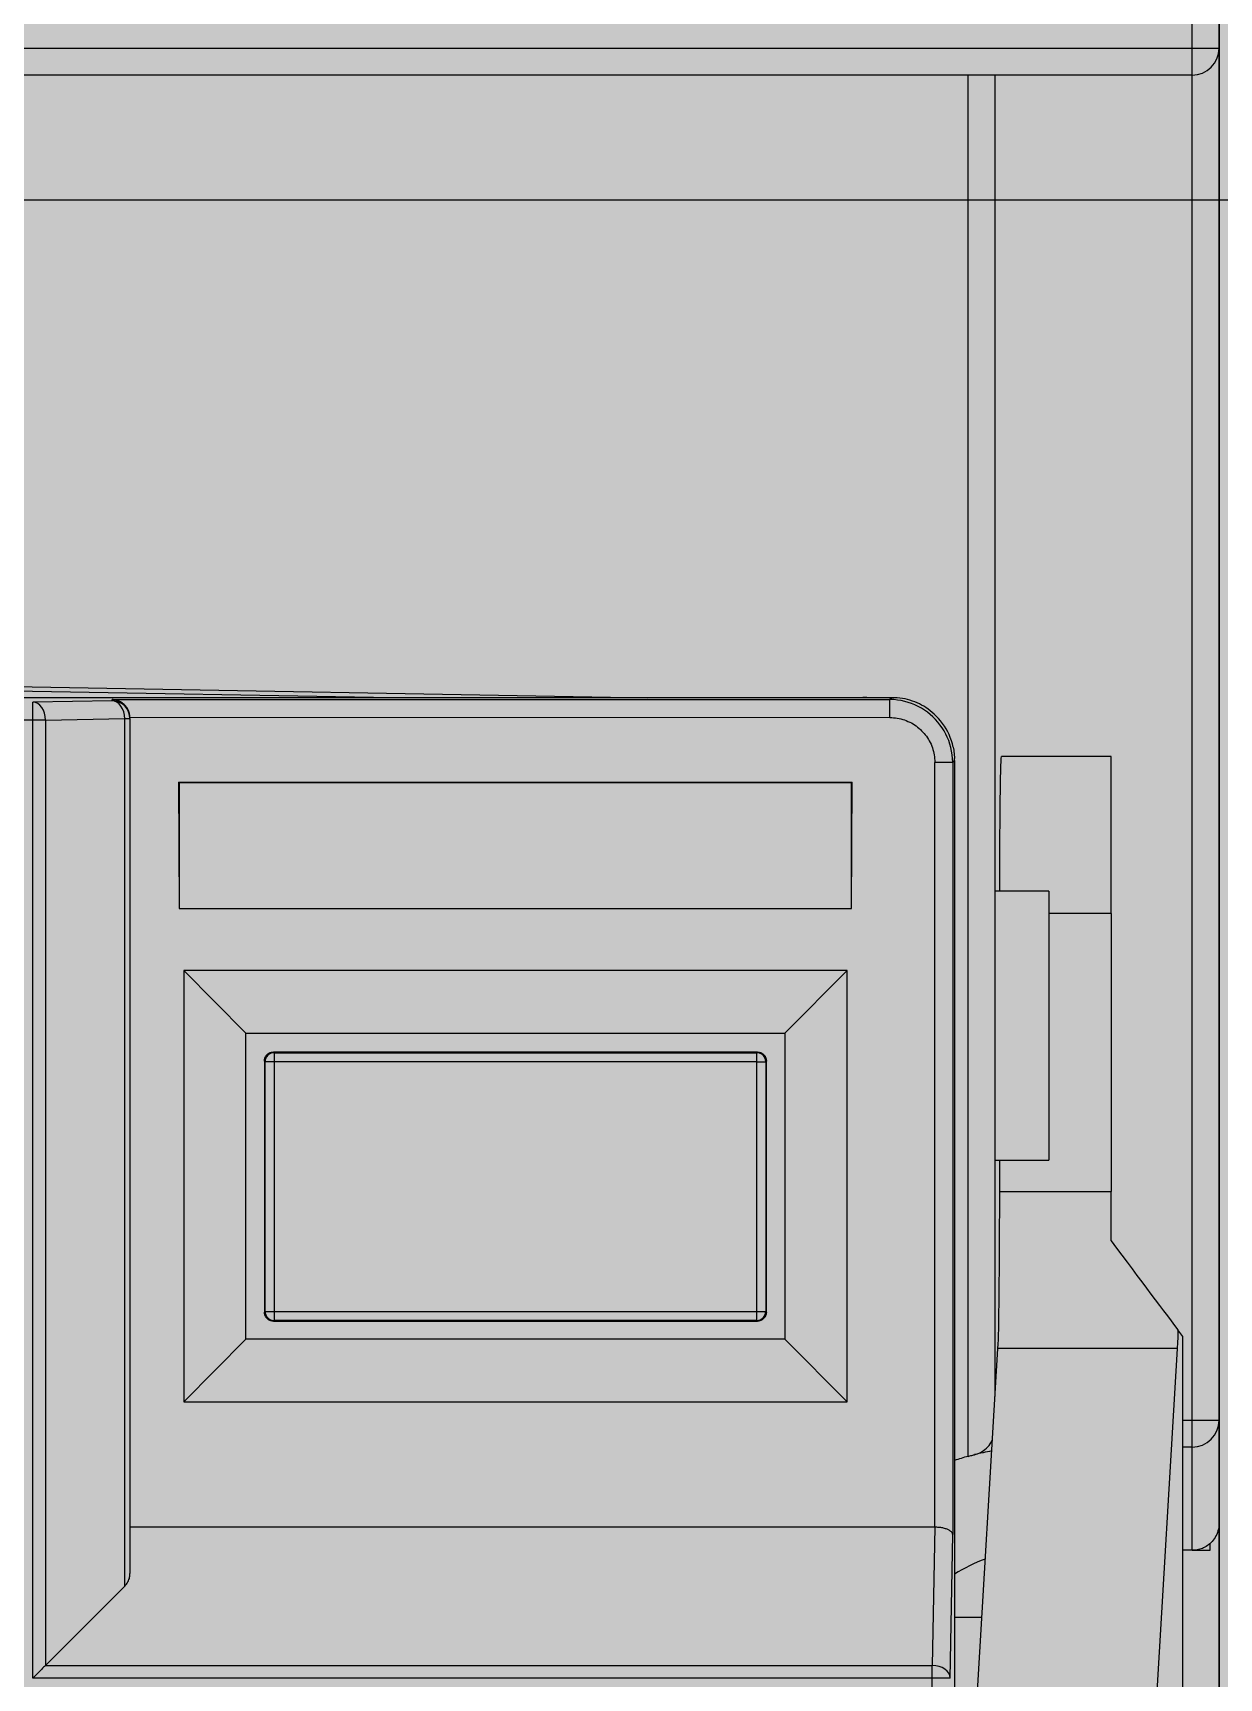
# Model space of a CAD drawing. Extents: x -20 to 2016, y -5898 to 916.
# Drawn here: x 1380.15 to 1393.38, y 636.76 to 655.1 of the extents above; entities that cross this region are included whole.
import ezdxf

# ---------------------------------------------------------------- set-up
doc = ezdxf.new("R2010")
doc.units = 0
doc.layers.add('MAIN-1', color=7, linetype='Continuous')
doc.layers.add('SYMS', color=7, linetype='Continuous')

msp = doc.modelspace()

# ---------------------------------------------------------------- hatches: boundary and pattern name
at = {"layer": 'SYMS', "true_color": 0x636466}
h = msp.add_hatch(color=251, dxfattribs=at)
h.dxf.hatch_style = 1
h.paths.add_polyline_path([(1399.586, 683.552), (1393.381, 683.552), (1393.381, 595.709), (1399.586, 595.709)])
h = msp.add_hatch(color=251, dxfattribs=at)
h.dxf.hatch_style = 1
h.paths.add_polyline_path([(1366.481, 597.033), (1393.381, 597.033), (1393.381, 676.033), (1366.481, 676.033)])

# ---------------------------------------------------------------- linework, layer by layer
at = {"layer": 'MAIN-1'}
for p, q in [((1393.081, 654.933), (1393.081, 664.533)), ((1393.381, 664.533), (1393.381, 654.933)), ((1366.781, 654.933), (1393.081, 654.933)), ((1393.081, 654.633), (1393.081, 654.933)), ((1393.081, 654.933), (1393.381, 654.933)), ((1393.381, 654.933), (1393.381, 639.633)), ((1393.081, 654.633), (1366.781, 654.633)), ((1390.581, 639.23), (1390.581, 654.633)), ((1390.881, 654.633), (1390.881, 639.899)), ((1393.081, 639.633), (1393.081, 654.633)), ((1379.931, 647.814), (1387.007, 647.691)), ((1384.159, 647.69), (1379.931, 647.764)), ((1389.731, 647.691), (1379.931, 647.69)), ((1381.031, 647.657), (1380.148, 647.642)), ((1380.148, 647.442), (1380.148, 647.642)), ((1381.031, 647.657), (1381.031, 647.67)), ((1381.031, 647.67), (1389.71, 647.67)), ((1381.044, 647.669), (1381.031, 647.67)), ((1381.056, 647.668), (1381.044, 647.669)), ((1381.069, 647.666), (1381.056, 647.668)), ((1381.081, 647.663), (1381.069, 647.666)), ((1381.093, 647.659), (1381.081, 647.663)), ((1381.104, 647.655), (1381.093, 647.659)), ((1381.115, 647.65), (1381.104, 647.655)), ((1381.126, 647.644), (1381.115, 647.65)), ((1381.136, 647.638), (1381.126, 647.644)), ((1381.146, 647.631), (1381.136, 647.638)), ((1381.156, 647.624), (1381.146, 647.631)), ((1381.165, 647.616), (1381.156, 647.624)), ((1386.885, 647.693), (1389.406, 647.693)), ((1389.731, 647.691), (1389.71, 647.67)), ((1389.71, 647.47), (1389.71, 647.67)), ((1389.752, 647.669), (1389.71, 647.67)), ((1389.761, 647.69), (1389.731, 647.691)), ((1389.794, 647.665), (1389.752, 647.669)), ((1389.791, 647.689), (1389.761, 647.69)), ((1389.82, 647.686), (1389.791, 647.689)), ((1389.834, 647.658), (1389.794, 647.665)), ((1389.849, 647.682), (1389.82, 647.686)), ((1389.874, 647.65), (1389.834, 647.658)), ((1389.878, 647.677), (1389.849, 647.682)), ((1389.914, 647.639), (1389.874, 647.65)), ((1389.906, 647.67), (1389.878, 647.677)), ((1389.933, 647.663), (1389.906, 647.67)), ((1389.952, 647.625), (1389.914, 647.639)), ((1389.96, 647.654), (1389.933, 647.663)), ((1389.989, 647.61), (1389.952, 647.625)), ((1389.987, 647.645), (1389.96, 647.654)), ((1390.013, 647.634), (1389.987, 647.645)), ((1390.038, 647.622), (1390.013, 647.634)), ((1380.148, 647.442), (1370.18, 647.442)), ((1380.148, 636.758), (1380.148, 647.442)), ((1380.289, 647.442), (1380.148, 647.442)), ((1380.289, 647.442), (1381.172, 647.457)), ((1380.289, 647.442), (1380.289, 636.899)), ((1381.173, 647.608), (1381.165, 647.616)), ((1381.172, 647.457), (1381.231, 647.457)), ((1381.172, 637.782), (1381.172, 647.457)), ((1381.181, 647.599), (1381.173, 647.608)), ((1381.189, 647.59), (1381.181, 647.599)), ((1381.196, 647.58), (1381.189, 647.59)), ((1381.202, 647.57), (1381.196, 647.58)), ((1381.208, 647.56), (1381.202, 647.57)), ((1381.213, 647.549), (1381.208, 647.56)), ((1381.218, 647.538), (1381.213, 647.549)), ((1381.222, 647.526), (1381.218, 647.538)), ((1381.225, 647.515), (1381.222, 647.526)), ((1381.227, 647.503), (1381.225, 647.515)), ((1381.229, 647.491), (1381.227, 647.503)), ((1381.23, 647.48), (1381.229, 647.491)), ((1381.231, 647.468), (1381.23, 647.48)), ((1389.71, 647.47), (1381.231, 647.468)), ((1381.231, 647.457), (1381.231, 647.468)), ((1381.231, 647.457), (1381.231, 637.924)), ((1389.71, 647.47), (1389.731, 647.469)), ((1389.731, 647.469), (1389.751, 647.468)), ((1389.751, 647.468), (1389.771, 647.466)), ((1389.771, 647.466), (1389.792, 647.463)), ((1389.792, 647.463), (1389.812, 647.459)), ((1389.812, 647.459), (1389.832, 647.455)), ((1389.832, 647.455), (1389.852, 647.449)), ((1389.852, 647.449), (1389.872, 647.443)), ((1389.872, 647.443), (1389.891, 647.436)), ((1390.026, 647.593), (1389.989, 647.61)), ((1390.061, 647.573), (1390.026, 647.593)), ((1390.063, 647.609), (1390.038, 647.622)), ((1390.095, 647.552), (1390.061, 647.573)), ((1390.088, 647.595), (1390.063, 647.609)), ((1390.112, 647.58), (1390.088, 647.595)), ((1390.127, 647.528), (1390.095, 647.552)), ((1390.136, 647.563), (1390.112, 647.58)), ((1390.159, 647.503), (1390.127, 647.528)), ((1390.159, 647.545), (1390.136, 647.563)), ((1390.182, 647.527), (1390.159, 647.545)), ((1390.189, 647.477), (1390.159, 647.503)), ((1390.204, 647.507), (1390.182, 647.527)), ((1390.217, 647.448), (1390.189, 647.477)), ((1390.226, 647.486), (1390.204, 647.507)), ((1390.243, 647.419), (1390.217, 647.448)), ((1390.251, 647.459), (1390.226, 647.486)), ((1390.275, 647.431), (1390.251, 647.459)), ((1389.891, 647.436), (1389.911, 647.427)), ((1389.911, 647.427), (1389.93, 647.419)), ((1389.93, 647.419), (1389.949, 647.409)), ((1389.949, 647.409), (1389.967, 647.399)), ((1389.967, 647.399), (1389.984, 647.388)), ((1389.984, 647.388), (1390.001, 647.377)), ((1390.001, 647.377), (1390.017, 647.364)), ((1390.017, 647.364), (1390.033, 647.351)), ((1390.033, 647.351), (1390.049, 647.338)), ((1390.049, 647.338), (1390.063, 647.323)), ((1390.063, 647.323), (1390.078, 647.308)), ((1390.078, 647.308), (1390.091, 647.293)), ((1390.091, 647.293), (1390.104, 647.277)), ((1390.104, 647.277), (1390.117, 647.261)), ((1390.117, 647.261), (1390.128, 647.244)), ((1390.268, 647.387), (1390.243, 647.419)), ((1390.292, 647.355), (1390.268, 647.387)), ((1390.297, 647.403), (1390.275, 647.431)), ((1390.313, 647.321), (1390.292, 647.355)), ((1390.318, 647.373), (1390.297, 647.403)), ((1390.333, 647.286), (1390.313, 647.321)), ((1390.337, 647.343), (1390.318, 647.373)), ((1390.35, 647.249), (1390.333, 647.286)), ((1390.354, 647.311), (1390.337, 647.343)), ((1390.369, 647.279), (1390.354, 647.311)), ((1390.383, 647.246), (1390.369, 647.279)), ((1390.128, 647.244), (1390.139, 647.226)), ((1390.139, 647.226), (1390.149, 647.208)), ((1390.149, 647.208), (1390.159, 647.19)), ((1390.159, 647.19), (1390.168, 647.171)), ((1390.168, 647.171), (1390.176, 647.151)), ((1390.176, 647.151), (1390.183, 647.132)), ((1390.183, 647.132), (1390.189, 647.112)), ((1390.189, 647.112), (1390.195, 647.092)), ((1390.195, 647.092), (1390.199, 647.072)), ((1390.365, 647.212), (1390.35, 647.249)), ((1390.379, 647.174), (1390.365, 647.212)), ((1390.39, 647.134), (1390.379, 647.174)), ((1390.395, 647.211), (1390.383, 647.246)), ((1390.398, 647.094), (1390.39, 647.134)), ((1390.406, 647.176), (1390.395, 647.211)), ((1390.405, 647.053), (1390.398, 647.094)), ((1390.415, 647.14), (1390.406, 647.176)), ((1390.415, 647.14), (1390.418, 647.123)), ((1390.418, 647.123), (1390.421, 647.105)), ((1390.421, 647.105), (1390.424, 647.087)), ((1390.424, 647.087), (1390.426, 647.069)), ((1390.199, 647.072), (1390.203, 647.052)), ((1390.203, 647.052), (1390.206, 647.032)), ((1390.206, 647.032), (1390.208, 647.011)), ((1390.208, 647.011), (1390.209, 646.991)), ((1390.209, 646.991), (1390.21, 646.97)), ((1390.22, 646.97), (1390.21, 646.97)), ((1390.21, 638.441), (1390.21, 646.97)), ((1390.231, 646.97), (1390.22, 646.97)), ((1390.242, 646.97), (1390.231, 646.97)), ((1390.253, 646.97), (1390.242, 646.97)), ((1390.264, 646.97), (1390.253, 646.97)), ((1390.274, 646.97), (1390.264, 646.97)), ((1390.285, 646.97), (1390.274, 646.97)), ((1390.296, 646.97), (1390.285, 646.97)), ((1390.307, 646.97), (1390.296, 646.97)), ((1390.317, 646.97), (1390.307, 646.97)), ((1390.327, 646.97), (1390.317, 646.97)), ((1390.336, 646.97), (1390.327, 646.97)), ((1390.346, 646.97), (1390.336, 646.97)), ((1390.354, 646.97), (1390.346, 646.97)), ((1390.362, 646.97), (1390.354, 646.97)), ((1390.37, 646.97), (1390.362, 646.97)), ((1390.377, 646.97), (1390.37, 646.97)), ((1390.383, 646.97), (1390.377, 646.97)), ((1390.389, 646.97), (1390.383, 646.97)), ((1390.394, 646.97), (1390.389, 646.97)), ((1390.398, 646.97), (1390.394, 646.97)), ((1390.402, 646.97), (1390.398, 646.97)), ((1390.404, 646.97), (1390.402, 646.97)), ((1390.407, 646.97), (1390.404, 646.97)), ((1390.409, 647.012), (1390.405, 647.053)), ((1390.408, 646.97), (1390.407, 646.97)), ((1390.409, 646.97), (1390.408, 646.97)), ((1390.41, 646.97), (1390.409, 647.012)), ((1390.41, 646.97), (1390.409, 646.97)), ((1390.41, 646.97), (1390.431, 646.991)), ((1390.41, 646.97), (1390.41, 638.358)), ((1390.426, 647.069), (1390.428, 647.051)), ((1390.428, 647.051), (1390.43, 647.033)), ((1390.43, 647.033), (1390.431, 647.014)), ((1390.431, 647.012), (1390.431, 647.014)), ((1390.431, 647.01), (1390.431, 647.012)), ((1390.431, 647.009), (1390.431, 647.01)), ((1390.431, 647.007), (1390.431, 647.009)), ((1390.431, 647.005), (1390.431, 647.007)), ((1390.431, 647.004), (1390.431, 647.005)), ((1390.431, 647.002), (1390.431, 647.004)), ((1390.431, 647.001), (1390.431, 647.002)), ((1390.431, 647), (1390.431, 647.001)), ((1390.431, 647.001), (1390.431, 647.001)), ((1390.431, 646.999), (1390.431, 647)), ((1390.431, 646.998), (1390.431, 646.999)), ((1390.431, 646.997), (1390.431, 646.998)), ((1390.431, 646.995), (1390.431, 646.997)), ((1390.431, 646.994), (1390.431, 646.995)), ((1390.431, 646.993), (1390.431, 646.994)), ((1390.431, 646.992), (1390.431, 646.993)), ((1390.431, 646.991), (1390.431, 646.992)), ((1390.431, 646.991), (1390.431, 632.298)), ((1390.946, 646.856), (1390.947, 646.899)), ((1390.947, 646.899), (1390.948, 646.938)), ((1390.948, 646.938), (1390.949, 646.971)), ((1390.949, 646.971), (1390.951, 646.997)), ((1390.951, 646.997), (1390.952, 647.018)), ((1390.952, 647.018), (1390.954, 647.03)), ((1390.954, 647.03), (1390.955, 647.035)), ((1392.177, 647.035), (1390.955, 647.035)), ((1392.177, 645.285), (1392.177, 647.035)), ((1381.772, 646.75), (1381.781, 645.341)), ((1381.772, 646.75), (1389.29, 646.75)), ((1381.781, 646.741), (1381.772, 646.75)), ((1389.281, 646.741), (1381.781, 646.741)), ((1381.781, 646.741), (1381.781, 645.341)), ((1389.281, 645.341), (1389.29, 646.75)), ((1389.281, 646.741), (1389.29, 646.75)), ((1389.281, 645.341), (1389.281, 646.741)), ((1390.943, 646.7), (1390.944, 646.757)), ((1390.944, 646.757), (1390.945, 646.809)), ((1390.945, 646.809), (1390.946, 646.856)), ((1390.94, 646.504), (1390.941, 646.574)), ((1390.941, 646.574), (1390.942, 646.639)), ((1390.942, 646.639), (1390.943, 646.7)), ((1390.938, 646.352), (1390.939, 646.43)), ((1390.938, 646.269), (1390.938, 646.352)), ((1390.939, 646.43), (1390.94, 646.504)), ((1390.936, 646.089), (1390.937, 646.181)), ((1390.937, 646.181), (1390.938, 646.269)), ((1390.935, 645.887), (1390.936, 645.991)), ((1390.936, 645.991), (1390.936, 646.089)), ((1390.935, 645.777), (1390.935, 645.887)), ((1390.934, 645.659), (1390.935, 645.777)), ((1390.934, 645.533), (1390.934, 645.659)), ((1391.481, 645.533), (1390.881, 645.533)), ((1391.481, 645.533), (1391.481, 642.533)), ((1381.781, 645.341), (1389.281, 645.341)), ((1392.177, 645.285), (1391.481, 645.285)), ((1392.177, 645.285), (1392.177, 642.183)), ((1389.231, 644.649), (1381.831, 644.649)), ((1381.831, 644.649), (1381.831, 639.837)), ((1382.525, 643.949), (1381.831, 644.649)), ((1389.231, 644.649), (1388.537, 643.949)), ((1389.231, 639.837), (1389.231, 644.649)), ((1382.525, 643.949), (1388.537, 643.949)), ((1382.525, 640.537), (1382.525, 643.949)), ((1388.537, 643.949), (1388.537, 640.537)), ((1382.731, 643.65), (1382.732, 643.655)), ((1382.731, 643.644), (1382.731, 643.65)), ((1382.731, 643.639), (1382.731, 643.644)), ((1382.731, 643.639), (1382.731, 640.839)), ((1382.738, 643.632), (1382.731, 643.639)), ((1382.732, 643.655), (1382.733, 643.66)), ((1382.733, 643.66), (1382.734, 643.665)), ((1382.734, 643.665), (1382.735, 643.67)), ((1382.735, 643.67), (1382.737, 643.674)), ((1382.737, 643.674), (1382.739, 643.679)), ((1382.738, 643.632), (1382.738, 643.632)), ((1382.738, 640.846), (1382.738, 643.632)), ((1382.838, 643.632), (1382.738, 643.632)), ((1382.739, 643.679), (1382.741, 643.683)), ((1382.741, 643.683), (1382.743, 643.688)), ((1382.743, 643.688), (1382.746, 643.692)), ((1382.746, 643.692), (1382.749, 643.696)), ((1382.749, 643.696), (1382.752, 643.7)), ((1382.752, 643.7), (1382.755, 643.704)), ((1382.755, 643.704), (1382.759, 643.708)), ((1382.759, 643.708), (1382.762, 643.711)), ((1382.762, 643.711), (1382.766, 643.715)), ((1382.766, 643.715), (1382.77, 643.718)), ((1382.77, 643.718), (1382.774, 643.721)), ((1382.774, 643.721), (1382.778, 643.724)), ((1382.778, 643.724), (1382.782, 643.726)), ((1382.782, 643.726), (1382.787, 643.729)), ((1382.787, 643.729), (1382.791, 643.731)), ((1382.791, 643.731), (1382.796, 643.733)), ((1382.796, 643.733), (1382.8, 643.734)), ((1382.8, 643.734), (1382.805, 643.736)), ((1382.805, 643.736), (1382.81, 643.737)), ((1382.81, 643.737), (1382.815, 643.738)), ((1382.815, 643.738), (1382.82, 643.738)), ((1382.82, 643.738), (1382.825, 643.739)), ((1382.825, 643.739), (1382.831, 643.739)), ((1388.231, 643.739), (1382.831, 643.739)), ((1382.838, 643.732), (1382.831, 643.739)), ((1382.838, 643.732), (1388.224, 643.732)), ((1382.838, 643.732), (1382.838, 643.632)), ((1388.224, 643.632), (1382.838, 643.632)), ((1382.838, 643.632), (1382.838, 640.846)), ((1388.224, 643.732), (1388.231, 643.739)), ((1388.224, 643.632), (1388.224, 643.732)), ((1388.224, 643.632), (1388.324, 643.632)), ((1388.224, 640.846), (1388.224, 643.632)), ((1388.231, 643.739), (1388.236, 643.739)), ((1388.236, 643.739), (1388.242, 643.738)), ((1388.242, 643.738), (1388.247, 643.738)), ((1388.247, 643.738), (1388.252, 643.737)), ((1388.252, 643.737), (1388.257, 643.736)), ((1388.257, 643.736), (1388.261, 643.734)), ((1388.261, 643.734), (1388.266, 643.733)), ((1388.266, 643.733), (1388.271, 643.731)), ((1388.271, 643.731), (1388.275, 643.729)), ((1388.275, 643.729), (1388.279, 643.726)), ((1388.279, 643.726), (1388.284, 643.724)), ((1388.284, 643.724), (1388.288, 643.721)), ((1388.288, 643.721), (1388.292, 643.718)), ((1388.292, 643.718), (1388.296, 643.715)), ((1388.296, 643.715), (1388.3, 643.711)), ((1388.3, 643.711), (1388.303, 643.708)), ((1388.303, 643.708), (1388.307, 643.704)), ((1388.307, 643.704), (1388.31, 643.7)), ((1388.31, 643.7), (1388.313, 643.696)), ((1388.313, 643.696), (1388.316, 643.692)), ((1388.316, 643.692), (1388.318, 643.688)), ((1388.318, 643.688), (1388.321, 643.683)), ((1388.321, 643.683), (1388.323, 643.679)), ((1388.323, 643.679), (1388.325, 643.674)), ((1388.324, 643.632), (1388.331, 643.639)), ((1388.324, 643.632), (1388.324, 640.846)), ((1388.325, 643.674), (1388.326, 643.67)), ((1388.326, 643.67), (1388.328, 643.665)), ((1388.328, 643.665), (1388.329, 643.66)), ((1388.329, 643.66), (1388.33, 643.655)), ((1388.33, 643.655), (1388.33, 643.65)), ((1388.33, 643.65), (1388.331, 643.644)), ((1388.331, 643.644), (1388.331, 643.639)), ((1388.331, 640.839), (1388.331, 643.639)), ((1390.881, 642.533), (1391.481, 642.533)), ((1390.934, 642.183), (1390.934, 642.533)), ((1390.934, 642.057), (1390.934, 642.183)), ((1390.934, 642.183), (1392.177, 642.183)), ((1392.177, 641.635), (1392.177, 642.183)), ((1390.933, 641.828), (1390.934, 641.939)), ((1390.934, 641.939), (1390.934, 642.057)), ((1390.933, 641.724), (1390.933, 641.828)), ((1390.932, 641.53), (1390.933, 641.624)), ((1390.933, 641.624), (1390.933, 641.724)), ((1392.177, 641.635), (1392.238, 641.553)), ((1390.931, 641.354), (1390.932, 641.44)), ((1390.932, 641.44), (1390.932, 641.53)), ((1392.238, 641.553), (1392.297, 641.474)), ((1392.297, 641.474), (1392.355, 641.396)), ((1392.355, 641.396), (1392.412, 641.321)), ((1390.93, 641.193), (1390.931, 641.272)), ((1390.931, 641.272), (1390.931, 641.354)), ((1392.412, 641.321), (1392.466, 641.248)), ((1392.466, 641.248), (1392.52, 641.177)), ((1390.928, 640.978), (1390.929, 641.046)), ((1390.929, 641.118), (1390.93, 641.193)), ((1390.929, 641.046), (1390.929, 641.118)), ((1392.52, 641.177), (1392.572, 641.108)), ((1392.572, 641.108), (1392.622, 641.041)), ((1392.622, 641.041), (1392.67, 640.976)), ((1382.738, 640.846), (1382.731, 640.839)), ((1382.731, 640.832), (1382.731, 640.839)), ((1382.738, 640.846), (1382.838, 640.846)), ((1382.838, 640.846), (1388.224, 640.846)), ((1382.838, 640.846), (1382.838, 640.746)), ((1388.224, 640.846), (1388.324, 640.846)), ((1388.224, 640.746), (1388.224, 640.846)), ((1388.324, 640.846), (1388.331, 640.839)), ((1388.331, 640.839), (1388.331, 640.834)), ((1390.925, 640.794), (1390.926, 640.852)), ((1390.926, 640.852), (1390.927, 640.913)), ((1390.927, 640.913), (1390.928, 640.978)), ((1392.67, 640.976), (1392.717, 640.914)), ((1392.717, 640.914), (1392.762, 640.853)), ((1392.762, 640.853), (1392.806, 640.796)), ((1382.732, 640.825), (1382.731, 640.832)), ((1382.733, 640.819), (1382.732, 640.825)), ((1382.734, 640.812), (1382.733, 640.819)), ((1382.736, 640.807), (1382.734, 640.812)), ((1382.738, 640.801), (1382.736, 640.807)), ((1382.74, 640.796), (1382.738, 640.801)), ((1382.742, 640.791), (1382.74, 640.796)), ((1382.745, 640.787), (1382.742, 640.791)), ((1382.748, 640.782), (1382.745, 640.787)), ((1382.751, 640.778), (1382.748, 640.782)), ((1382.755, 640.774), (1382.751, 640.778)), ((1382.758, 640.77), (1382.755, 640.774)), ((1382.762, 640.766), (1382.758, 640.77)), ((1382.766, 640.763), (1382.762, 640.766)), ((1382.77, 640.759), (1382.766, 640.763)), ((1382.774, 640.756), (1382.77, 640.759)), ((1382.778, 640.753), (1382.774, 640.756)), ((1382.783, 640.751), (1382.778, 640.753)), ((1382.788, 640.748), (1382.783, 640.751)), ((1382.793, 640.746), (1382.788, 640.748)), ((1382.799, 640.744), (1382.793, 640.746)), ((1382.804, 640.742), (1382.799, 640.744)), ((1382.81, 640.741), (1382.804, 640.742)), ((1382.817, 640.74), (1382.81, 640.741)), ((1382.824, 640.739), (1382.817, 640.74)), ((1382.831, 640.739), (1382.824, 640.739)), ((1382.838, 640.746), (1382.831, 640.739)), ((1382.831, 640.739), (1388.231, 640.739)), ((1388.224, 640.746), (1382.838, 640.746)), ((1388.224, 640.746), (1388.231, 640.739)), ((1388.236, 640.739), (1388.231, 640.739)), ((1388.242, 640.74), (1388.236, 640.739)), ((1388.247, 640.74), (1388.242, 640.74)), ((1388.252, 640.741), (1388.247, 640.74)), ((1388.257, 640.742), (1388.252, 640.741)), ((1388.261, 640.744), (1388.257, 640.742)), ((1388.266, 640.745), (1388.261, 640.744)), ((1388.271, 640.747), (1388.266, 640.745)), ((1388.275, 640.749), (1388.271, 640.747)), ((1388.279, 640.752), (1388.275, 640.749)), ((1388.284, 640.754), (1388.279, 640.752)), ((1388.288, 640.757), (1388.284, 640.754)), ((1388.292, 640.76), (1388.288, 640.757)), ((1388.296, 640.763), (1388.292, 640.76)), ((1388.3, 640.767), (1388.296, 640.763)), ((1388.303, 640.77), (1388.3, 640.767)), ((1388.307, 640.774), (1388.303, 640.77)), ((1388.31, 640.778), (1388.307, 640.774)), ((1388.313, 640.782), (1388.31, 640.778)), ((1388.316, 640.786), (1388.313, 640.782)), ((1388.318, 640.79), (1388.316, 640.786)), ((1388.321, 640.795), (1388.318, 640.79)), ((1388.323, 640.799), (1388.321, 640.795)), ((1388.325, 640.804), (1388.323, 640.799)), ((1388.326, 640.808), (1388.325, 640.804)), ((1388.328, 640.813), (1388.326, 640.808)), ((1388.329, 640.818), (1388.328, 640.813)), ((1388.33, 640.823), (1388.329, 640.818)), ((1388.331, 640.834), (1388.33, 640.828)), ((1388.33, 640.828), (1388.33, 640.823)), ((1390.923, 640.641), (1390.924, 640.689)), ((1390.924, 640.689), (1390.925, 640.739)), ((1390.925, 640.739), (1390.925, 640.794)), ((1392.806, 640.796), (1392.847, 640.741)), ((1392.847, 640.741), (1392.886, 640.689)), ((1392.886, 640.689), (1392.923, 640.64)), ((1382.525, 640.537), (1381.831, 639.837)), ((1388.537, 640.537), (1382.525, 640.537)), ((1388.537, 640.537), (1389.231, 639.837)), ((1390.917, 640.467), (1390.918, 640.492)), ((1390.918, 640.492), (1390.919, 640.523)), ((1390.919, 640.523), (1390.92, 640.558)), ((1390.92, 640.558), (1390.921, 640.598)), ((1390.921, 640.598), (1390.923, 640.641)), ((1392.917, 640.475), (1392.916, 640.46)), ((1392.918, 640.494), (1392.917, 640.475)), ((1392.919, 640.517), (1392.918, 640.494)), ((1392.92, 640.542), (1392.919, 640.517)), ((1392.921, 640.571), (1392.92, 640.542)), ((1392.922, 640.604), (1392.921, 640.571)), ((1392.923, 640.64), (1392.922, 640.604)), ((1392.977, 640.568), (1392.923, 640.64)), ((1392.977, 630.036), (1392.977, 640.568)), ((1390.331, 630.62), (1390.912, 640.433)), ((1390.912, 640.433), (1390.914, 640.437)), ((1392.913, 640.433), (1390.912, 640.433)), ((1390.914, 640.437), (1390.915, 640.448)), ((1390.915, 640.448), (1390.917, 640.467)), ((1392.913, 640.433), (1392.331, 630.615)), ((1392.914, 640.434), (1392.913, 640.433)), ((1392.915, 640.439), (1392.914, 640.434)), ((1392.916, 640.46), (1392.915, 640.448)), ((1392.915, 640.448), (1392.915, 640.439)), ((1381.831, 639.837), (1389.231, 639.837)), ((1392.977, 639.633), (1393.081, 639.633)), ((1393.081, 639.633), (1393.381, 639.633)), ((1393.081, 639.333), (1393.081, 639.633)), ((1393.381, 639.633), (1393.381, 638.483)), ((1390.815, 639.353), (1390.829, 639.371)), ((1390.829, 639.371), (1390.841, 639.391)), ((1390.841, 639.391), (1390.852, 639.412)), ((1390.581, 639.23), (1390.591, 639.233)), ((1390.591, 639.233), (1390.602, 639.236)), ((1390.602, 639.236), (1390.612, 639.239)), ((1390.612, 639.239), (1390.623, 639.242)), ((1390.623, 639.242), (1390.633, 639.244)), ((1390.633, 639.244), (1390.643, 639.247)), ((1390.643, 639.247), (1390.653, 639.249)), ((1390.653, 639.249), (1390.67, 639.254)), ((1390.67, 639.254), (1390.687, 639.26)), ((1390.687, 639.26), (1390.704, 639.267)), ((1390.704, 639.267), (1390.721, 639.275)), ((1390.721, 639.275), (1390.738, 639.285)), ((1390.738, 639.285), (1390.754, 639.296)), ((1390.754, 639.296), (1390.77, 639.308)), ((1390.77, 639.308), (1390.786, 639.321)), ((1390.786, 639.321), (1390.801, 639.336)), ((1390.801, 639.336), (1390.815, 639.353)), ((1393.081, 639.333), (1392.977, 639.333)), ((1393.081, 638.183), (1393.081, 639.333)), ((1393.38, 638.461), (1393.378, 638.441)), ((1393.381, 638.483), (1393.38, 638.461)), ((1390.21, 638.441), (1381.231, 638.441)), ((1390.21, 638.441), (1390.182, 636.899)), ((1390.221, 638.441), (1390.21, 638.441)), ((1390.232, 638.44), (1390.221, 638.441)), ((1390.244, 638.439), (1390.232, 638.44)), ((1390.255, 638.438), (1390.244, 638.439)), ((1390.266, 638.437), (1390.255, 638.438)), ((1390.277, 638.436), (1390.266, 638.437)), ((1390.288, 638.434), (1390.277, 638.436)), ((1390.298, 638.432), (1390.288, 638.434)), ((1390.309, 638.429), (1390.298, 638.432)), ((1390.319, 638.427), (1390.309, 638.429)), ((1390.328, 638.424), (1390.319, 638.427)), ((1390.338, 638.421), (1390.328, 638.424)), ((1390.347, 638.417), (1390.338, 638.421)), ((1390.355, 638.414), (1390.347, 638.417)), ((1390.363, 638.41), (1390.355, 638.414)), ((1390.371, 638.406), (1390.363, 638.41)), ((1390.378, 638.402), (1390.371, 638.406)), ((1390.384, 638.397), (1390.378, 638.402)), ((1390.382, 636.758), (1390.41, 638.358)), ((1390.39, 638.393), (1390.384, 638.397)), ((1390.395, 638.388), (1390.39, 638.393)), ((1390.399, 638.383), (1390.395, 638.388)), ((1390.403, 638.378), (1390.399, 638.383)), ((1390.406, 638.373), (1390.403, 638.378)), ((1390.408, 638.368), (1390.406, 638.373)), ((1390.409, 638.363), (1390.408, 638.368)), ((1390.41, 638.358), (1390.409, 638.363)), ((1393.29, 638.268), (1393.278, 638.256)), ((1393.303, 638.281), (1393.29, 638.268)), ((1393.315, 638.295), (1393.303, 638.281)), ((1393.326, 638.31), (1393.315, 638.295)), ((1393.337, 638.326), (1393.326, 638.31)), ((1393.347, 638.343), (1393.337, 638.326)), ((1393.355, 638.361), (1393.347, 638.343)), ((1393.363, 638.38), (1393.355, 638.361)), ((1393.369, 638.4), (1393.363, 638.38)), ((1393.374, 638.42), (1393.369, 638.4)), ((1393.378, 638.441), (1393.374, 638.42)), ((1393.081, 638.183), (1392.977, 638.183)), ((1393.095, 638.183), (1393.081, 638.183)), ((1393.081, 638.183), (1393.281, 638.183)), ((1393.109, 638.184), (1393.095, 638.183)), ((1393.124, 638.186), (1393.109, 638.184)), ((1393.138, 638.188), (1393.124, 638.186)), ((1393.152, 638.191), (1393.138, 638.188)), ((1393.166, 638.195), (1393.152, 638.191)), ((1393.181, 638.2), (1393.166, 638.195)), ((1393.195, 638.205), (1393.181, 638.2)), ((1393.209, 638.211), (1393.195, 638.205)), ((1393.223, 638.218), (1393.209, 638.211)), ((1393.237, 638.226), (1393.223, 638.218)), ((1393.251, 638.235), (1393.237, 638.226)), ((1393.264, 638.245), (1393.251, 638.235)), ((1393.278, 638.256), (1393.264, 638.245)), ((1393.281, 638.183), (1393.281, 638.259)), ((1381.229, 637.896), (1381.23, 637.91)), ((1381.23, 637.91), (1381.231, 637.924)), ((1380.289, 636.899), (1381.172, 637.782)), ((1381.172, 637.782), (1381.183, 637.794)), ((1381.183, 637.794), (1381.193, 637.806)), ((1381.193, 637.806), (1381.201, 637.818)), ((1381.201, 637.818), (1381.208, 637.83)), ((1381.208, 637.83), (1381.215, 637.843)), ((1381.215, 637.843), (1381.22, 637.856)), ((1381.22, 637.856), (1381.224, 637.869)), ((1381.224, 637.869), (1381.227, 637.882)), ((1381.227, 637.882), (1381.229, 637.896)), ((1390.735, 637.433), (1390.431, 637.433)), ((1380.192, 636.802), (1380.178, 636.788)), ((1380.206, 636.816), (1380.192, 636.802)), ((1380.219, 636.829), (1380.206, 636.816)), ((1380.232, 636.842), (1380.219, 636.829)), ((1380.245, 636.855), (1380.232, 636.842)), ((1380.257, 636.867), (1380.245, 636.855)), ((1380.268, 636.878), (1380.257, 636.867)), ((1380.279, 636.889), (1380.268, 636.878)), ((1380.289, 636.899), (1380.279, 636.889)), ((1380.289, 636.899), (1390.182, 636.899)), ((1390.182, 636.758), (1390.182, 636.899)), ((1380.163, 636.773), (1380.148, 636.758)), ((1390.182, 636.758), (1380.148, 636.758)), ((1380.178, 636.788), (1380.163, 636.773)), ((1390.182, 630.62), (1390.182, 636.758)), ((1390.382, 636.758), (1390.182, 636.758))]:
    msp.add_line(p, q, dxfattribs=at)
for centre, radius, start, end in [((1393.081, 654.933), 0.3, 270, 0), ((1389.406, 646.693), 1, 86.5214, 90), ((1393.081, 639.633), 0.3, 270, 0), ((1391.331, 636.533), 2.8, 105.537, 108.7494), ((1391.331, 636.533), 2.8, 99.9967, 104.0008), ((1391.331, 636.533), 1.65, 109.7428, 123.0557)]:
    msp.add_arc(centre, radius, start, end, dxfattribs=at)
for centre, major_axis, ratio, start_param, end_param in [((1380.148, 647.442), (0.003, -0.2), 0.707053, 1.558455, 3.116911), ((1381.031, 647.457), (0.2, 0), 0.999848, 0, 1.570796), ((1381.031, 647.457), (-0.003, 0.2), 0.707053, -1.583137, -0.024682), ((1382.838, 643.632), (0.0707, 0.0707), 0.999695, 1.570796, 2.355281), ((1382.838, 643.632), (0.0707, 0.0707), 0.999695, 0.785538, 1.570796), ((1388.224, 643.632), (0.0707, -0.0707), 0.999695, 0.785549, 2.356137), ((1382.838, 640.846), (-0.0707, 0.0707), 0.999695, 0.78555, 2.356137), ((1388.224, 640.846), (-0.0707, -0.0707), 0.999695, 0.785433, 2.356042), ((1390.182, 636.758), (0.2, -0.003), 0.707053, 0.024682, 1.583137)]:
    msp.add_ellipse(centre, major_axis=major_axis, ratio=ratio, start_param=start_param, end_param=end_param, dxfattribs=at)
at = {"layer": 'SYMS'}
for points in [[(1393.381, 683.552), (1399.586, 683.552), (1399.586, 595.709), (1393.381, 595.709)], [(1393.381, 683.552), (1399.586, 683.552), (1399.586, 595.709), (1393.381, 595.709)], [(1366.481, 676.033), (1393.381, 676.033), (1393.381, 597.033), (1366.481, 597.033)], [(1221.214, 653.242), (1466.098, 653.242), (1466.098, 627.47), (1221.214, 627.47)]]:
    msp.add_lwpolyline(points, close=True, dxfattribs=at)

doc.saveas('drawing.dxf')
